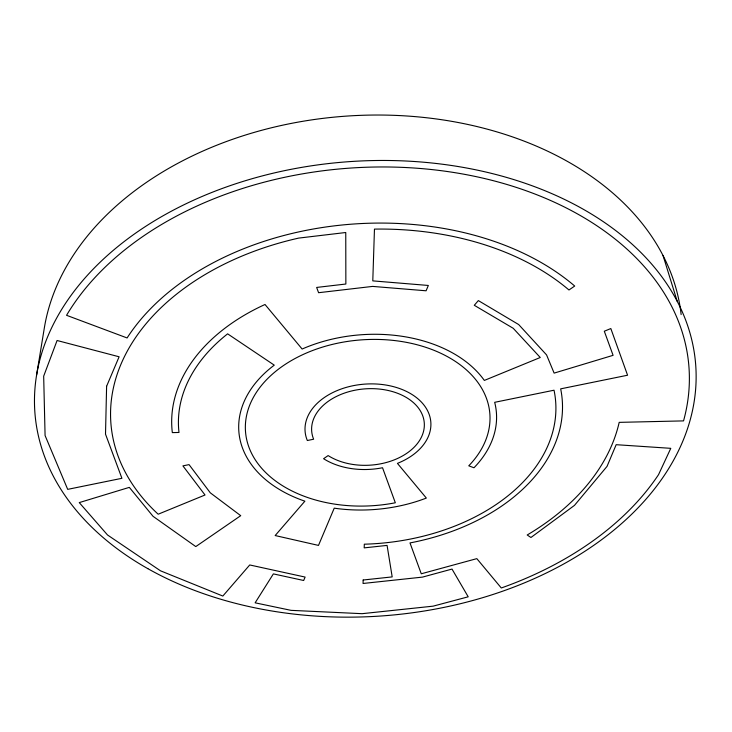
<?xml version="1.0" encoding="UTF-8"?>
<svg xmlns="http://www.w3.org/2000/svg" width="732" height="732" viewBox="0 0 732 732"><rect width="100%" height="100%" fill="white"/><g stroke="black" fill="none" stroke-linecap="round" stroke-linejoin="round"><path stroke-width="1.1" d="M36.6 375.049L44.359 327.78A320.378 228.055 -4 0 1 368.278 115.125A320.378 228.055 -4 0 1 681.135 314.577M663.064 255.614L677.219 301.319M106.607 386.258L105.509 434.149L121.915 478.307L67.692 489.36L45.082 435.531L43.673 376.184L57.087 340.499L119.106 356.786L106.607 386.258M363.163 580.009L363.054 583.468L422.483 577.109L452.01 569.075L468.206 596.809L433.097 606.16L362.084 613.681L291.052 610.351L255.129 602.82L273.375 573.888L303.67 580.494L305.116 577.072L249.731 564.958L222.839 596.049L160.528 570.823L107.531 534.991L79.248 502.6L129.326 487.366L153.043 516.316L195.783 546.584L240.727 515.676L210.304 492.828L189.048 464.619L182.909 465.872L205.024 494.997L158.176 514.212A256.2 175.067 -4 0 1 298.629 238.101L345.76 232.511L345.861 284.025L316.654 287.438L318.585 292.709L372.615 286.404L426.088 290.787L428.339 285.462L372.789 280.878L374.464 229.107A256.2 175.067 -4 0 1 568.974 289.982L574.702 286.038A262.971 179.779 -4 0 0 127.094 337.955L66.557 315.3A324.377 222.857 -4 0 1 459.055 173.356A324.377 222.857 -4 0 1 683.542 420.891L619.19 422.364A256.2 175.067 -4 0 1 527.196 534.982L530.938 537.498L574.483 505.373L607.029 466.394L616.17 444.69L670.777 448.332L658.544 474.647A324.377 222.857 -4 0 1 501.292 587.988L476.825 558.635L421.266 573.787L409.993 542.924A195.682 133.206 -4 0 0 560.666 388.857L627.571 375.223L610.827 328.549L604.303 331.221L613.087 355.331L554.124 373.11L546.566 354.91L518.686 324.56L478.344 300.587L474.281 305.29L513.233 328.302L540.253 357.5L484.337 380.43A129.116 87.63 -4 0 0 302.133 349.036L265.011 304.494A195.682 133.206 -4 0 0 172.331 432.612L178.992 432.466A188.993 128.603 -4 0 1 227.625 333.838L274.262 365.149A129.116 87.63 -4 0 0 304.887 501.173L275.168 535.549L318.493 545.413L334.231 508.164A129.116 87.63 -4 0 0 426.344 498.062L397.43 463.374A63.034 42.703 -4 0 0 425.548 407.257A63.034 42.703 -4 0 0 346.712 387.255A63.034 42.703 -4 0 0 307.33 440.508L313.635 439.218A56.446 38.238 -4 0 1 372.597 388.655A56.446 38.238 -4 0 1 419.134 441.14A56.446 38.238 -4 0 1 328.137 455.579L323.581 458.708A63.034 42.703 -4 0 0 382.534 467.748L395.326 502.774A122.491 83.109 -4 0 1 245.485 423.407A122.491 83.109 -4 0 1 406.489 342.366A122.491 83.109 -4 0 1 468.764 465.817L473.988 467.766A129.116 87.63 -4 0 0 494.676 402.316L554.033 390.211A188.993 128.603 -4 0 1 364.316 544.196L364.197 547.875L387.082 545.404L392.187 576.898L363.163 580.009M147.837 568.654A331.267 227.734 -4 0 0 689.956 420.744A331.267 227.734 -4 0 0 258.122 177.025A331.267 227.734 -4 0 0 147.837 568.654"/></g></svg>
